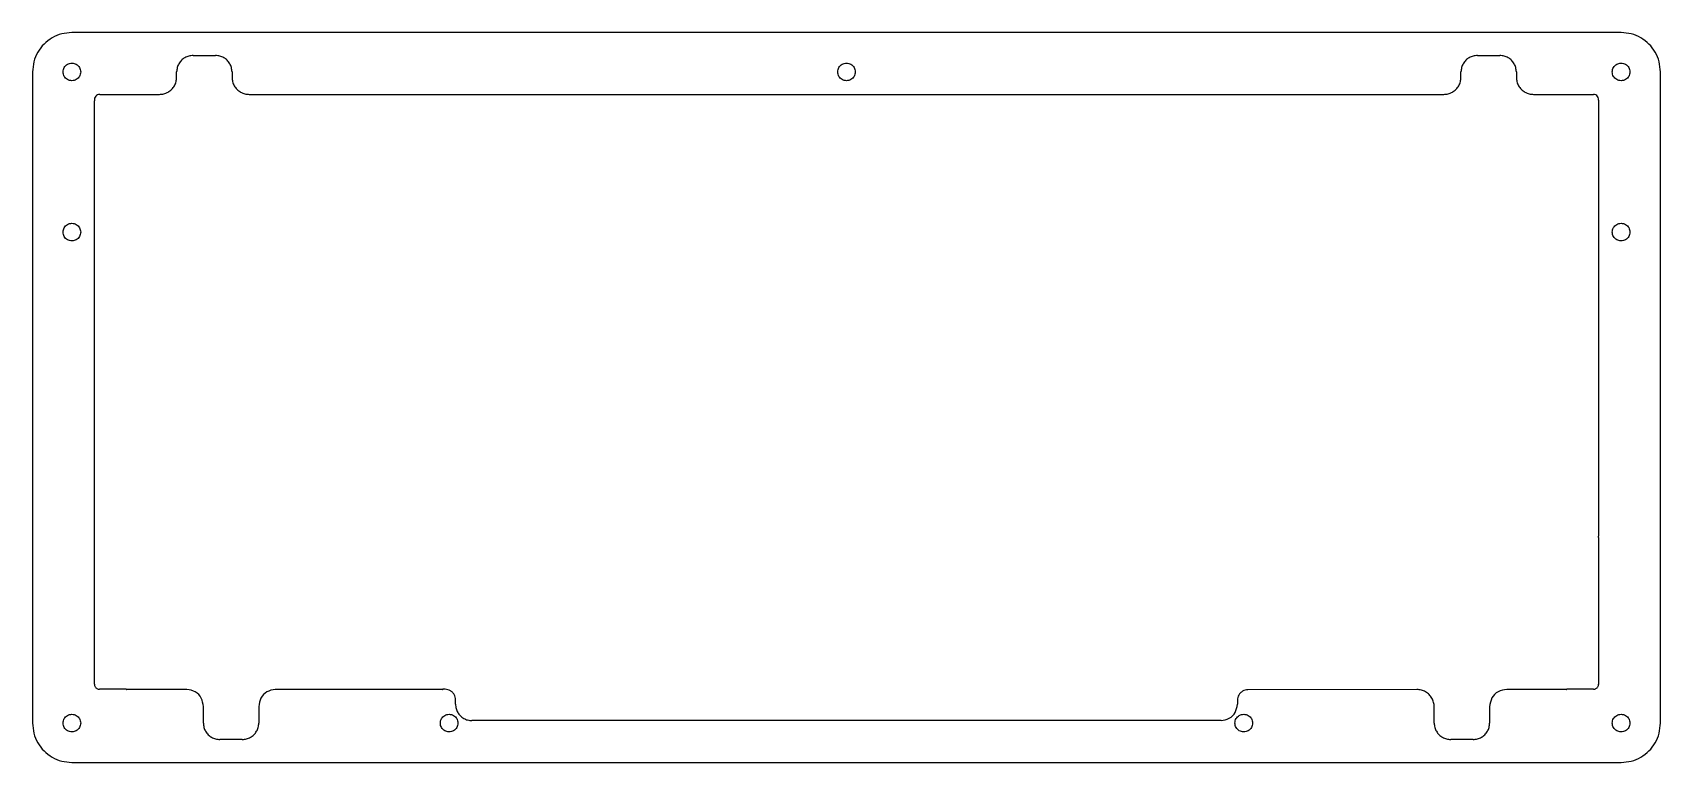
# Model space of a CAD drawing. Header units: millimetres. Extents: x 93 to 383, y 87 to 216.
import ezdxf

# ---------------------------------------------------------------- set-up
doc = ezdxf.new("R2010")
doc.units = ezdxf.units.MM
doc.layers.add('Layer_1', color=7, linetype='CONTINUOUS')

msp = doc.modelspace()

# ---------------------------------------------------------------- linework, layer by layer
at = {"layer": 'Layer_1', "color": 5}
for p, q in [((376.038125, 216.492423), (100.288484, 216.492423)), ((121.863455, 212.418429), (125.863447, 212.418429)), ((350.463167, 212.418429), (354.463159, 212.418429)), ((93.288491, 209.492432), (93.288491, 93.667578)), ((101.856165, 209.492432), (101.856165, 209.492432)), ((118.937458, 208.566833), (118.937458, 209.492432)), ((128.789444, 209.492432), (128.789444, 208.566833)), ((239.731001, 209.492432), (239.731001, 209.492432)), ((347.53717, 208.566833), (347.53717, 209.492432)), ((357.389156, 209.492432), (357.389156, 208.566833)), ((377.605829, 209.492432), (377.605829, 209.492432)), ((383.038115, 93.667578), (383.038115, 209.492432)), ((104.294324, 126.940864), (104.294324, 204.371111)), ((105.233673, 205.492837), (115.863453, 205.492837)), ((131.863422, 205.492837), (344.463165, 205.492837)), ((360.463134, 205.492837), (371.09813, 205.492837)), ((372.035611, 204.447083), (372.035611, 126.925068)), ((101.856138, 180.997467), (101.856138, 180.997467)), ((377.605829, 181.002468), (377.605829, 181.002468)), ((104.294959, 100.596946), (104.294959, 126.885754)), ((372.023948, 126.695125), (372.023948, 100.549927)), ((109.971058, 99.67077), (105.215258, 99.67077)), ((120.76615, 99.667572), (110.050962, 99.667572)), ((166.345228, 99.667572), (136.485714, 99.667572)), ((166.723794, 99.67077), (166.330782, 99.67077)), ((339.695274, 99.627371), (309.590121, 99.57447)), ((362.535348, 99.667572), (355.695243, 99.65556)), ((366.275626, 99.667572), (362.535348, 99.667572)), ((371.09813, 99.67077), (366.35553, 99.67077)), ((123.699952, 93.667578), (123.699952, 96.596774)), ((133.551938, 96.596774), (133.551938, 93.667578)), ((168.578891, 97.021974), (168.578891, 97.815673)), ((307.734521, 97.719373), (307.734521, 97.021974)), ((342.774676, 93.667578), (342.774676, 96.553374)), ((352.626662, 96.581573), (352.626662, 93.667578)), ((101.856165, 93.667578), (101.856165, 93.667578)), ((169.005796, 93.667578), (169.005796, 93.667578)), ((304.827415, 94.114877), (171.48597, 94.114877)), ((310.442924, 93.667578), (310.442924, 93.667578)), ((377.605829, 93.667578), (377.605829, 93.667578)), ((130.625941, 90.741581), (126.625949, 90.741581)), ((349.700665, 90.741581), (345.700673, 90.741581)), ((100.288484, 86.667588), (376.038125, 86.667588))]:
    msp.add_line(p, q, dxfattribs=at)
for points, knots in [([(100.288484, 216.492423), (99.675893, 216.445758), (98.455779, 216.352815), (96.748885, 215.618339), (95.280054, 214.500848), (94.16257, 213.032016), (93.428098, 211.325131), (93.335155, 210.105021), (93.288491, 209.492432)], [0, 0, 0, 0, 1.83242, 3.649683, 5.482103, 7.314512, 9.131766, 10.964181, 10.964181, 10.964181, 10.964181]), ([(383.038115, 209.492432), (382.991451, 210.105021), (382.898507, 211.325131), (382.164031, 213.03202), (381.046533, 214.500842), (379.577711, 215.61834), (377.870824, 216.352815), (376.650714, 216.445758), (376.038125, 216.492423)], [0, 0, 0, 0, 1.832415, 3.649671, 5.482088, 7.314502, 9.131757, 10.964172, 10.964172, 10.964172, 10.964172]), ([(121.863455, 212.418429), (121.607387, 212.398921), (121.097368, 212.360068), (120.383885, 212.053059), (119.769887, 211.585985), (119.302822, 210.971983), (118.995819, 210.258506), (118.956965, 209.748495), (118.937458, 209.492432)], [0, 0, 0, 0, 0.765967, 1.5256, 2.291534, 3.057466, 3.817093, 4.583044, 4.583044, 4.583044, 4.583044]), ([(128.789444, 209.492432), (128.769935, 209.748495), (128.731077, 210.258508), (128.424059, 210.971982), (127.956989, 211.585983), (127.342993, 212.053057), (126.629519, 212.360066), (126.119509, 212.398921), (125.863447, 212.418429)], [0, 0, 0, 0, 0.765952, 1.525584, 2.29152, 3.057454, 3.81708, 4.583028, 4.583028, 4.583028, 4.583028]), ([(350.463167, 212.418429), (350.207099, 212.398921), (349.69708, 212.360068), (348.983597, 212.053059), (348.369599, 211.585985), (347.902534, 210.971983), (347.595531, 210.258506), (347.556677, 209.748495), (347.53717, 209.492432)], [0, 0, 0, 0, 0.765967, 1.5256, 2.291534, 3.057466, 3.817093, 4.583044, 4.583044, 4.583044, 4.583044]), ([(357.389156, 209.492432), (357.369647, 209.748495), (357.330789, 210.258508), (357.023771, 210.971982), (356.556701, 211.585983), (355.942705, 212.053057), (355.229231, 212.360066), (354.719221, 212.398921), (354.463159, 212.418429)], [0, 0, 0, 0, 0.765952, 1.525584, 2.29152, 3.057454, 3.81708, 4.583028, 4.583028, 4.583028, 4.583028]), ([(101.856165, 209.492432), (101.813085, 209.768799), (101.728207, 210.313323), (101.104081, 210.912817), (100.289917, 211.134899), (99.467204, 210.912819), (98.868197, 210.313326), (98.645956, 209.492432), (98.868197, 208.671539), (99.467204, 208.072045), (100.289917, 207.849965), (101.104081, 208.072048), (101.728207, 208.671541), (101.813085, 209.216065), (101.856165, 209.492432)], [0, 0, 0, 0, 0.819704, 1.615054, 2.434757, 3.254478, 4.049834, 4.869538, 5.689242, 6.484597, 7.304318, 8.124022, 8.919372, 9.739076, 9.739076, 9.739076, 9.739076]), ([(239.731001, 209.492432), (239.687919, 209.7688), (239.603036, 210.313327), (238.978897, 210.912814), (238.164735, 211.1349), (237.342028, 210.912816), (236.743032, 210.313323), (236.520792, 209.492432), (236.743032, 208.671541), (237.342028, 208.072048), (238.164735, 207.849964), (238.978897, 208.07205), (239.603036, 208.671537), (239.687919, 209.216064), (239.731001, 209.492432)], [0, 0, 0, 0, 0.819706, 1.615065, 2.434775, 3.254478, 4.049828, 4.869532, 5.689236, 6.484587, 7.30429, 8.123999, 8.919359, 9.739065, 9.739065, 9.739065, 9.739065]), ([(377.605829, 209.492432), (377.562747, 209.768801), (377.477863, 210.313329), (376.853725, 210.912818), (376.039563, 211.134906), (375.216854, 210.912818), (374.617847, 210.313329), (374.395595, 209.492432), (374.617847, 208.671535), (375.216854, 208.072046), (376.039563, 207.849958), (376.853725, 208.072047), (377.477863, 208.671535), (377.562747, 209.216063), (377.605829, 209.492432)], [0, 0, 0, 0, 0.819708, 1.61507, 2.434775, 3.254484, 4.049844, 4.869552, 5.68926, 6.484621, 7.304329, 8.124034, 8.919396, 9.739104, 9.739104, 9.739104, 9.739104]), ([(115.863453, 205.492837), (116.132473, 205.513332), (116.668284, 205.554151), (117.417853, 205.876695), (118.062827, 206.367465), (118.553596, 207.012436), (118.876145, 207.762002), (118.916963, 208.297812), (118.937458, 208.566833)], [0, 0, 0, 0, 0.804711, 1.602752, 2.407416, 3.212078, 4.010113, 4.814828, 4.814828, 4.814828, 4.814828]), ([(128.789444, 208.566833), (128.809939, 208.297812), (128.850758, 207.762002), (129.173306, 207.012436), (129.664075, 206.367467), (130.30904, 205.876697), (131.0586, 205.55415), (131.594405, 205.513331), (131.863422, 205.492837)], [0, 0, 0, 0, 0.804714, 1.60275, 2.407412, 3.21207, 4.0101, 4.814804, 4.814804, 4.814804, 4.814804]), ([(344.463165, 205.492837), (344.732185, 205.513332), (345.267996, 205.554151), (346.017565, 205.876695), (346.662539, 206.367465), (347.153308, 207.012436), (347.475857, 207.762002), (347.516675, 208.297812), (347.53717, 208.566833)], [0, 0, 0, 0, 0.804711, 1.602752, 2.407416, 3.212078, 4.010113, 4.814828, 4.814828, 4.814828, 4.814828]), ([(357.389156, 208.566833), (357.409651, 208.297812), (357.45047, 207.762002), (357.773018, 207.012436), (358.263787, 206.367467), (358.908752, 205.876697), (359.658312, 205.55415), (360.194117, 205.513331), (360.463134, 205.492837)], [0, 0, 0, 0, 0.804714, 1.60275, 2.407412, 3.21207, 4.0101, 4.814804, 4.814804, 4.814804, 4.814804]), ([(104.33409, 204.806209), (104.326133, 204.758867), (104.310102, 204.663494), (104.296967, 204.518076), (104.295207, 204.420247), (104.294324, 204.371111)], [0, 0, 0, 0, 0.143988, 0.290064, 0.43747, 0.43747, 0.43747, 0.43747]), ([(105.233673, 205.492837), (105.09885, 205.475243), (104.83212, 205.440435), (104.494937, 205.182227), (104.391802, 204.933803), (104.339673, 204.808239)], [0, 0, 0, 0, 0.403199, 0.797684, 1.200854, 1.200854, 1.200854, 1.200854]), ([(372.010029, 204.727837), (371.965205, 204.866211), (371.876644, 205.139609), (371.526806, 205.433067), (371.242183, 205.472752), (371.09813, 205.492837)], [0, 0, 0, 0, 0.430538, 0.850652, 1.281178, 1.281178, 1.281178, 1.281178]), ([(372.035611, 204.447083), (372.03509, 204.483483), (372.034051, 204.55611), (372.026274, 204.664519), (372.016878, 204.736117), (372.012196, 204.771793)], [0, 0, 0, 0, 0.109198, 0.217878, 0.325807, 0.325807, 0.325807, 0.325807]), ([(101.856138, 180.997467), (101.813061, 181.273831), (101.728186, 181.818345), (101.104072, 182.417835), (100.289917, 182.639911), (99.467213, 182.417838), (98.868217, 181.818348), (98.645985, 180.997467), (98.868217, 180.176587), (99.467213, 179.577097), (100.289917, 179.355024), (101.104072, 179.5771), (101.728186, 180.17659), (101.813061, 180.721104), (101.856138, 180.997467)], [0, 0, 0, 0, 0.819691, 1.615027, 2.434723, 3.254437, 4.049778, 4.86947, 5.689161, 6.484502, 7.304216, 8.123912, 8.919248, 9.738939, 9.738939, 9.738939, 9.738939]), ([(377.605829, 181.002468), (377.562747, 181.278836), (377.477862, 181.823365), (376.853725, 182.422852), (376.039563, 182.644943), (375.216854, 182.422853), (374.617849, 181.823364), (374.395595, 181.002468), (374.617849, 180.181572), (375.216854, 179.582083), (376.039563, 179.359993), (376.853725, 179.582084), (377.477862, 180.181571), (377.562747, 180.7261), (377.605829, 181.002468)], [0, 0, 0, 0, 0.819707, 1.61507, 2.434774, 3.254481, 4.049843, 4.86955, 5.689257, 6.484618, 7.304325, 8.12403, 8.919392, 9.7391, 9.7391, 9.7391, 9.7391]), ([(104.294324, 126.940864), (104.294338, 126.934742), (104.294366, 126.922492), (104.294472, 126.904121), (104.294373, 126.891873), (104.294324, 126.885754)], [0, 0, 0, 0, 0.018365, 0.036752, 0.05511, 0.05511, 0.05511, 0.05511]), ([(372.023948, 126.695125), (372.026272, 126.720511), (372.030931, 126.771398), (372.034831, 126.848104), (372.035354, 126.899389), (372.035616, 126.925068)], [0, 0, 0, 0, 0.076472, 0.15329, 0.230327, 0.230327, 0.230327, 0.230327]), ([(104.28927, 100.596769), (104.295445, 100.51573), (104.307744, 100.354325), (104.404926, 100.128547), (104.552678, 99.93418), (104.747043, 99.786425), (104.97282, 99.689244), (105.134222, 99.676945), (105.215258, 99.67077)], [0, 0, 0, 0, 0.242404, 0.482801, 0.725199, 0.967601, 1.207997, 1.450393, 1.450393, 1.450393, 1.450393]), ([(109.971058, 99.67077), (109.979922, 99.670134), (109.997648, 99.668861), (110.024294, 99.667785), (110.04207, 99.667641), (110.050962, 99.667569)], [0, 0, 0, 0, 0.02666, 0.053313, 0.079987, 0.079987, 0.079987, 0.079987]), ([(123.699952, 96.596774), (123.620277, 97.11961), (123.463173, 98.150539), (122.307503, 99.360143), (121.284813, 99.564122), (120.76615, 99.667572)], [0, 0, 0, 0, 1.560805, 3.077592, 4.638424, 4.638424, 4.638424, 4.638424]), ([(136.485714, 99.667572), (135.967052, 99.564123), (134.944366, 99.360144), (133.78871, 98.150535), (133.631611, 97.11961), (133.551938, 96.596774)], [0, 0, 0, 0, 1.560825, 3.077604, 4.638407, 4.638407, 4.638407, 4.638407]), ([(166.250878, 99.667572), (166.259773, 99.667642), (166.277551, 99.667783), (166.304198, 99.668847), (166.32192, 99.670131), (166.330782, 99.670773)], [0, 0, 0, 0, 0.026686, 0.053332, 0.079987, 0.079987, 0.079987, 0.079987]), ([(168.578891, 97.815673), (168.566527, 97.978022), (168.541903, 98.301376), (168.347291, 98.753746), (168.051167, 99.143044), (167.661867, 99.439166), (167.209496, 99.63378), (166.886141, 99.658406), (166.723794, 99.67077)], [0, 0, 0, 0, 0.485627, 0.967237, 1.452857, 1.938481, 2.420096, 2.905721, 2.905721, 2.905721, 2.905721]), ([(309.590121, 99.57447), (309.427734, 99.562134), (309.10431, 99.537565), (308.651832, 99.342966), (308.262434, 99.046854), (307.966223, 98.657546), (307.771525, 98.205143), (307.74689, 97.881746), (307.734521, 97.719373)], [0, 0, 0, 0, 0.485732, 0.967429, 1.45313, 1.938805, 2.420466, 2.906166, 2.906166, 2.906166, 2.906166]), ([(342.774676, 96.553374), (342.754138, 96.822712), (342.713234, 97.35914), (342.389977, 98.10945), (341.898192, 98.754832), (341.25193, 99.245441), (340.501095, 99.56738), (339.964624, 99.607318), (339.695274, 99.627371)], [0, 0, 0, 0, 0.805655, 1.604585, 2.410175, 3.215742, 4.014654, 4.820234, 4.820234, 4.820234, 4.820234]), ([(355.695243, 99.65557), (355.157363, 99.57026), (354.097522, 99.402164), (352.877251, 98.179745), (352.711024, 97.119605), (352.626662, 96.581573)], [0, 0, 0, 0, 1.605465, 3.163418, 4.768891, 4.768891, 4.768891, 4.768891]), ([(366.275626, 99.667572), (366.284521, 99.667642), (366.302299, 99.667783), (366.328946, 99.668847), (366.346668, 99.670131), (366.35553, 99.670773)], [0, 0, 0, 0, 0.026686, 0.053332, 0.079987, 0.079987, 0.079987, 0.079987]), ([(371.09813, 99.67077), (371.179168, 99.676945), (371.340573, 99.689244), (371.566353, 99.786424), (371.760717, 99.934181), (371.908475, 100.128546), (372.005655, 100.354325), (372.017953, 100.515731), (372.024128, 100.596769)], [0, 0, 0, 0, 0.242404, 0.482801, 0.725202, 0.967603, 1.207999, 1.450403, 1.450403, 1.450403, 1.450403]), ([(168.578891, 97.021974), (168.59827, 96.76757), (168.636868, 96.260865), (168.941903, 95.552005), (169.405982, 94.941984), (170.016003, 94.477904), (170.724861, 94.172858), (171.231566, 94.134257), (171.48597, 94.114877)], [0, 0, 0, 0, 0.76099, 1.515685, 2.276695, 3.03771, 3.792409, 4.553397, 4.553397, 4.553397, 4.553397]), ([(304.827415, 94.114877), (305.336805, 94.194843), (306.340489, 94.352407), (307.496988, 95.508898), (307.654553, 96.512583), (307.734521, 97.021974)], [0, 0, 0, 0, 1.519983, 2.994922, 4.514908, 4.514908, 4.514908, 4.514908]), ([(93.288491, 93.667578), (93.335155, 93.054989), (93.428098, 91.834879), (94.16257, 90.127994), (95.280054, 88.659162), (96.748885, 87.541671), (98.455779, 86.807195), (99.675893, 86.714252), (100.288484, 86.667588)], [0, 0, 0, 0, 1.832415, 3.649669, 5.482078, 7.314498, 9.131761, 10.964181, 10.964181, 10.964181, 10.964181]), ([(101.856165, 93.667578), (101.813085, 93.943945), (101.728207, 94.488469), (101.104081, 95.087962), (100.289917, 95.310045), (99.467204, 95.087965), (98.868197, 94.488471), (98.645955, 93.667578), (98.868197, 92.846685), (99.467204, 92.247192), (100.289917, 92.025111), (101.104081, 92.247194), (101.728206, 92.846688), (101.813085, 93.391211), (101.856165, 93.667578)], [0, 0, 0, 0, 0.819704, 1.615054, 2.434757, 3.254478, 4.049834, 4.869538, 5.689241, 6.484597, 7.304318, 8.124021, 8.919372, 9.739075, 9.739075, 9.739075, 9.739075]), ([(123.699952, 93.667578), (123.719459, 93.411516), (123.758313, 92.901505), (124.065316, 92.188028), (124.53238, 91.574025), (125.146379, 91.106952), (125.859862, 90.799942), (126.369881, 90.761089), (126.625949, 90.741581)], [0, 0, 0, 0, 0.76595, 1.525577, 2.29151, 3.057444, 3.817077, 4.583044, 4.583044, 4.583044, 4.583044]), ([(130.625941, 90.741581), (130.882003, 90.761089), (131.392013, 90.799944), (132.105487, 91.106953), (132.719484, 91.574027), (133.186553, 92.188029), (133.493571, 92.901502), (133.532429, 93.411515), (133.551938, 93.667578)], [0, 0, 0, 0, 0.765948, 1.525575, 2.291508, 3.057446, 3.817077, 4.583028, 4.583028, 4.583028, 4.583028]), ([(169.005796, 93.667578), (168.962714, 93.943946), (168.87783, 94.488473), (168.253692, 95.087956), (167.439547, 95.310053), (166.616865, 95.087931), (166.017854, 94.488482), (165.795534, 93.667578), (166.017854, 92.846675), (166.616865, 92.247226), (167.439547, 92.025103), (168.253692, 92.2472), (168.877829, 92.846684), (168.962714, 93.391211), (169.005796, 93.667578)], [0, 0, 0, 0, 0.819704, 1.615064, 2.434774, 3.254416, 4.049801, 4.869515, 5.689227, 6.484613, 7.304254, 8.123964, 8.919325, 9.739028, 9.739028, 9.739028, 9.739028]), ([(310.442924, 93.667578), (310.399843, 93.943946), (310.314959, 94.488473), (309.690821, 95.087956), (308.876676, 95.310053), (308.053994, 95.087931), (307.454982, 94.488482), (307.232663, 93.667578), (307.454983, 92.846675), (308.053994, 92.247226), (308.876676, 92.025103), (309.690821, 92.2472), (310.314958, 92.846684), (310.399843, 93.391211), (310.442924, 93.667578)], [0, 0, 0, 0, 0.819704, 1.615064, 2.434774, 3.254416, 4.049801, 4.869515, 5.689227, 6.484613, 7.304254, 8.123964, 8.919325, 9.739028, 9.739028, 9.739028, 9.739028]), ([(342.774676, 93.667578), (342.794183, 93.411516), (342.833037, 92.901505), (343.14004, 92.188028), (343.607104, 91.574025), (344.221103, 91.106952), (344.934586, 90.799942), (345.444605, 90.761089), (345.700673, 90.741581)], [0, 0, 0, 0, 0.76595, 1.525577, 2.29151, 3.057444, 3.817077, 4.583044, 4.583044, 4.583044, 4.583044]), ([(349.700665, 90.741581), (349.956727, 90.761089), (350.466737, 90.799944), (351.180211, 91.106953), (351.794208, 91.574027), (352.261277, 92.188029), (352.568295, 92.901502), (352.607153, 93.411515), (352.626662, 93.667578)], [0, 0, 0, 0, 0.765948, 1.525575, 2.291508, 3.057446, 3.817077, 4.583028, 4.583028, 4.583028, 4.583028]), ([(377.605829, 93.667578), (377.562747, 93.943947), (377.477863, 94.488476), (376.853725, 95.087965), (376.039563, 95.310056), (375.216854, 95.087965), (374.617847, 94.488476), (374.395592, 93.667578), (374.617848, 92.84668), (375.216854, 92.247192), (376.039563, 92.0251), (376.853725, 92.247192), (377.477862, 92.846681), (377.562747, 93.391209), (377.605829, 93.667578)], [0, 0, 0, 0, 0.819709, 1.615072, 2.434777, 3.254483, 4.049846, 4.869556, 5.689264, 6.484627, 7.304334, 8.124039, 8.919402, 9.73911, 9.73911, 9.73911, 9.73911]), ([(376.038125, 86.667588), (376.650714, 86.714252), (377.870824, 86.807195), (379.577711, 87.54167), (381.046533, 88.659168), (382.164031, 90.12799), (382.898507, 91.834879), (382.991451, 93.054989), (383.038115, 93.667578)], [0, 0, 0, 0, 1.832415, 3.64967, 5.482084, 7.314501, 9.131757, 10.964172, 10.964172, 10.964172, 10.964172])]:
    msp.add_open_spline(points, degree=3, knots=knots, dxfattribs=at)

doc.saveas('drawing.dxf')
